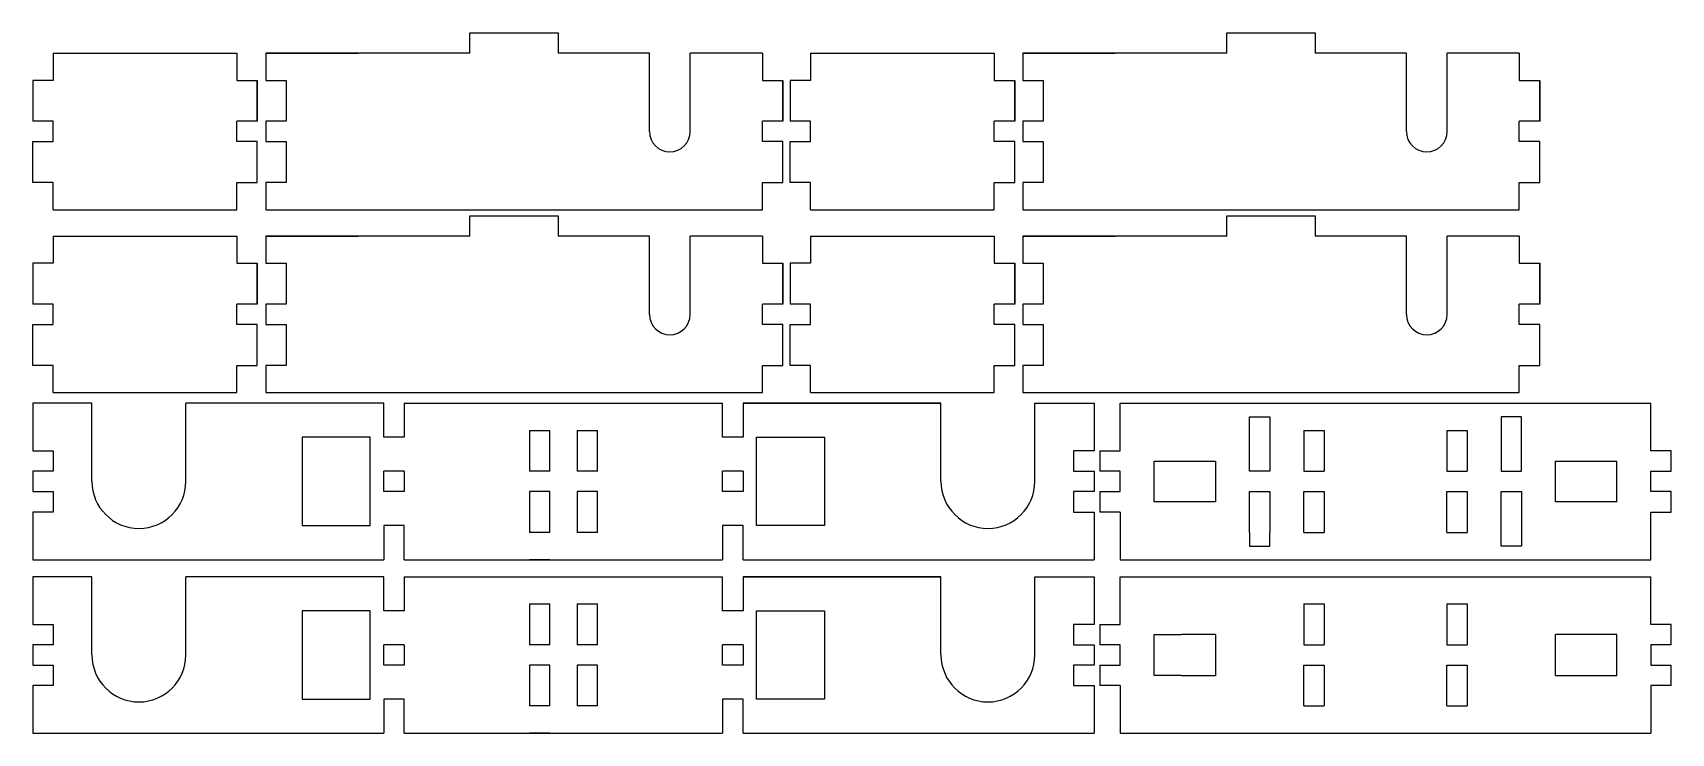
# Model space of a CAD drawing. Header units: millimetres. Extents: x 0 to 241, y 0 to 103.
import ezdxf

# ---------------------------------------------------------------- set-up
doc = ezdxf.new("R2010")
doc.units = ezdxf.units.MM

msp = doc.modelspace()

# ---------------------------------------------------------------- linework, layer by layer
for p, q in [((64.24, 99.93), (64.24, 102.93)), ((64.24, 102.93), (77.24, 102.93)), ((77.24, 102.93), (77.24, 99.93)), ((175.51, 99.93), (175.51, 102.93)), ((175.51, 102.93), (188.51, 102.93)), ((188.51, 102.93), (188.51, 99.93)), ((3, 99.93), (30, 99.93)), ((3, 99.93), (3, 95.93)), ((30, 99.93), (30, 95.93)), ((34.24, 99.93), (47.84, 99.93)), ((47.84, 99.93), (34.24, 99.93)), ((34.24, 99.93), (34.24, 95.93)), ((53.84, 99.93), (47.84, 99.93)), ((64.24, 99.93), (53.84, 99.93)), ((90.64, 99.93), (77.24, 99.93)), ((90.64, 88.43), (90.64, 99.93)), ((107.24, 99.93), (96.64, 99.93)), ((107.24, 99.93), (96.64, 99.93)), ((96.64, 88.43), (96.64, 99.93)), ((107.24, 99.93), (107.24, 95.93)), ((114.34, 99.93), (114.34, 95.93)), ((114.34, 99.93), (141.34, 99.93)), ((141.34, 99.93), (141.34, 95.93)), ((145.51, 99.93), (145.51, 95.93)), ((145.51, 99.93), (159.11, 99.93)), ((159.11, 99.93), (145.51, 99.93)), ((165.11, 99.93), (159.11, 99.93)), ((175.51, 99.93), (165.11, 99.93)), ((201.91, 99.93), (188.51, 99.93)), ((201.91, 88.43), (201.91, 99.93)), ((207.91, 88.43), (207.91, 99.93)), ((218.51, 99.93), (207.91, 99.93)), ((218.51, 99.93), (207.91, 99.93)), ((218.51, 99.93), (218.51, 95.93)), ((0, 95.93), (0, 89.93)), ((3, 95.93), (0, 95.93)), ((30, 95.93), (33, 95.93)), ((33, 95.93), (33, 89.93)), ((33, 89.93), (33, 95.93)), ((34.24, 95.93), (37.24, 95.93)), ((37.24, 95.93), (37.24, 89.93)), ((107.24, 95.93), (110.24, 95.93)), ((110.24, 89.93), (110.24, 95.93)), ((110.24, 95.93), (110.24, 89.93)), ((114.34, 95.93), (111.34, 95.93)), ((111.34, 95.93), (111.34, 89.93)), ((141.34, 95.93), (144.34, 95.93)), ((144.34, 89.93), (144.34, 95.93)), ((144.34, 95.93), (144.34, 89.93)), ((145.51, 95.93), (148.51, 95.93)), ((148.51, 95.93), (148.51, 89.93)), ((218.51, 95.93), (221.51, 95.93)), ((221.51, 95.93), (221.51, 89.93)), ((221.51, 89.93), (221.51, 95.93)), ((3, 89.93), (0, 89.93)), ((3, 86.93), (3, 89.93)), ((33, 89.93), (30, 89.93)), ((30, 86.93), (30, 89.93)), ((34.24, 89.93), (34.24, 86.93)), ((37.24, 89.93), (34.24, 89.93)), ((107.24, 86.93), (107.24, 89.93)), ((110.24, 89.93), (107.24, 89.93)), ((114.34, 89.93), (111.34, 89.93)), ((114.34, 86.93), (114.34, 89.93)), ((144.34, 89.93), (141.34, 89.93)), ((141.34, 86.93), (141.34, 89.93)), ((145.51, 89.93), (145.51, 86.93)), ((148.51, 89.93), (145.51, 89.93)), ((218.51, 86.93), (218.51, 89.93)), ((221.51, 89.93), (218.51, 89.93)), ((0, 86.93), (3, 86.93)), ((0, 80.93), (0, 86.93)), ((33, 86.93), (30, 86.93)), ((33, 80.93), (33, 86.93)), ((33, 80.93), (33, 86.93)), ((34.24, 86.93), (37.24, 86.93)), ((37.24, 86.93), (37.24, 80.93)), ((110.24, 86.93), (107.24, 86.93)), ((110.24, 80.93), (110.24, 86.93)), ((110.24, 80.93), (110.24, 86.93)), ((111.34, 80.93), (111.34, 86.93)), ((111.34, 86.93), (114.34, 86.93)), ((144.34, 86.93), (141.34, 86.93)), ((144.34, 80.93), (144.34, 86.93)), ((144.34, 80.93), (144.34, 86.93)), ((145.51, 86.93), (148.51, 86.93)), ((148.51, 86.93), (148.51, 80.93)), ((221.51, 86.93), (218.51, 86.93)), ((221.51, 80.93), (221.51, 86.93)), ((221.51, 80.93), (221.51, 86.93)), ((3, 80.93), (0, 80.93)), ((3, 76.93), (3, 80.93)), ((30, 76.93), (30, 80.93)), ((30, 80.93), (33, 80.93)), ((34.24, 80.93), (34.24, 76.93)), ((37.24, 80.93), (34.24, 80.93)), ((107.24, 76.93), (107.24, 80.93)), ((107.24, 80.93), (110.24, 80.93)), ((114.34, 80.93), (111.34, 80.93)), ((114.34, 76.93), (114.34, 80.93)), ((141.34, 80.93), (144.34, 80.93)), ((141.34, 76.93), (141.34, 80.93)), ((148.51, 80.93), (145.51, 80.93)), ((145.51, 80.93), (145.51, 76.93)), ((218.51, 76.93), (218.51, 80.93)), ((218.51, 80.93), (221.51, 80.93)), ((3, 76.93), (30, 76.93)), ((34.24, 76.93), (107.24, 76.93)), ((64.24, 76.05), (77.24, 76.05)), ((64.24, 73.05), (64.24, 76.05)), ((77.24, 76.05), (77.24, 73.05)), ((114.34, 76.93), (141.34, 76.93)), ((145.51, 76.93), (218.51, 76.93)), ((175.51, 73.05), (175.51, 76.05)), ((175.51, 76.05), (188.51, 76.05)), ((188.51, 76.05), (188.51, 73.05)), ((3, 73.05), (3, 69.05)), ((3, 73.05), (30, 73.05)), ((30, 73.05), (30, 69.05)), ((34.24, 73.05), (47.84, 73.05)), ((47.84, 73.05), (34.24, 73.05)), ((34.24, 73.05), (34.24, 69.05)), ((53.84, 73.05), (47.84, 73.05)), ((64.24, 73.05), (53.84, 73.05)), ((90.64, 73.05), (77.24, 73.05)), ((90.64, 61.55), (90.64, 73.05)), ((96.64, 61.55), (96.64, 73.05)), ((107.24, 73.05), (96.64, 73.05)), ((107.24, 73.05), (96.64, 73.05)), ((107.24, 73.05), (107.24, 69.05)), ((114.34, 73.05), (114.34, 69.05)), ((114.34, 73.05), (141.34, 73.05)), ((141.34, 73.05), (141.34, 69.05)), ((145.51, 73.05), (159.11, 73.05)), ((159.11, 73.05), (145.51, 73.05)), ((145.51, 73.05), (145.51, 69.05)), ((165.11, 73.05), (159.11, 73.05)), ((175.51, 73.05), (165.11, 73.05)), ((201.91, 73.05), (188.51, 73.05)), ((201.91, 61.55), (201.91, 73.05)), ((218.51, 73.05), (207.91, 73.05)), ((207.91, 61.55), (207.91, 73.05)), ((218.51, 73.05), (207.91, 73.05)), ((218.51, 73.05), (218.51, 69.05)), ((3, 69.05), (0, 69.05)), ((0, 69.05), (0, 63.05)), ((30, 69.05), (33, 69.05)), ((33, 69.05), (33, 63.05)), ((33, 63.05), (33, 69.05)), ((34.24, 69.05), (37.24, 69.05)), ((37.24, 69.05), (37.24, 63.05)), ((107.24, 69.05), (110.24, 69.05)), ((110.24, 63.05), (110.24, 69.05)), ((110.24, 69.05), (110.24, 63.05)), ((114.34, 69.05), (111.34, 69.05)), ((111.34, 69.05), (111.34, 63.05)), ((141.34, 69.05), (144.34, 69.05)), ((144.34, 63.05), (144.34, 69.05)), ((144.34, 69.05), (144.34, 63.05)), ((145.51, 69.05), (148.51, 69.05)), ((148.51, 69.05), (148.51, 63.05)), ((218.51, 69.05), (221.51, 69.05)), ((221.51, 63.05), (221.51, 69.05)), ((221.51, 69.05), (221.51, 63.05)), ((3, 63.05), (0, 63.05)), ((3, 60.05), (3, 63.05)), ((33, 63.05), (30, 63.05)), ((30, 60.05), (30, 63.05)), ((34.24, 63.05), (34.24, 60.05)), ((37.24, 63.05), (34.24, 63.05)), ((110.24, 63.05), (107.24, 63.05)), ((107.24, 60.05), (107.24, 63.05)), ((114.34, 63.05), (111.34, 63.05)), ((114.34, 60.05), (114.34, 63.05)), ((144.34, 63.05), (141.34, 63.05)), ((141.34, 60.05), (141.34, 63.05)), ((148.51, 63.05), (145.51, 63.05)), ((145.51, 63.05), (145.51, 60.05)), ((221.51, 63.05), (218.51, 63.05)), ((218.51, 60.05), (218.51, 63.05)), ((0, 54.05), (0, 60.05)), ((0, 60.05), (3, 60.05)), ((33, 60.05), (30, 60.05)), ((33, 54.05), (33, 60.05)), ((33, 54.05), (33, 60.05)), ((34.24, 60.05), (37.24, 60.05)), ((37.24, 60.05), (37.24, 54.05)), ((110.24, 60.05), (107.24, 60.05)), ((110.24, 54.05), (110.24, 60.05)), ((110.24, 54.05), (110.24, 60.05)), ((111.34, 60.05), (114.34, 60.05)), ((111.34, 54.05), (111.34, 60.05)), ((144.34, 60.05), (141.34, 60.05)), ((144.34, 54.05), (144.34, 60.05)), ((144.34, 54.05), (144.34, 60.05)), ((145.51, 60.05), (148.51, 60.05)), ((148.51, 60.05), (148.51, 54.05)), ((221.51, 60.05), (218.51, 60.05)), ((221.51, 54.05), (221.51, 60.05)), ((221.51, 54.05), (221.51, 60.05)), ((3, 54.05), (0, 54.05)), ((3, 50.05), (3, 54.05)), ((30, 50.05), (30, 54.05)), ((30, 54.05), (33, 54.05)), ((37.24, 54.05), (34.24, 54.05)), ((34.24, 54.05), (34.24, 50.05)), ((107.24, 50.05), (107.24, 54.05)), ((107.24, 54.05), (110.24, 54.05)), ((114.34, 54.05), (111.34, 54.05)), ((114.34, 50.05), (114.34, 54.05)), ((141.34, 50.05), (141.34, 54.05)), ((141.34, 54.05), (144.34, 54.05)), ((148.51, 54.05), (145.51, 54.05)), ((145.51, 54.05), (145.51, 50.05)), ((218.51, 50.05), (218.51, 54.05)), ((218.51, 54.05), (221.51, 54.05)), ((8.7, 48.5), (0, 48.5)), ((0, 48.5), (0, 41.5)), ((3, 50.05), (30, 50.05)), ((8.7, 37), (8.7, 48.5)), ((22.5, 37), (22.5, 48.5)), ((51.6, 48.5), (22.5, 48.5)), ((34.24, 50.05), (107.24, 50.05)), ((51.6, 43.5), (51.6, 48.5)), ((54.6, 48.5), (54.6, 43.5)), ((54.6, 48.5), (101.4, 48.5)), ((101.4, 43.5), (101.4, 48.5)), ((104.4, 48.5), (104.4, 43.5)), ((104.4, 48.5), (133.5, 48.5)), ((133.5, 48.5), (104.4, 48.5)), ((114.34, 50.05), (141.34, 50.05)), ((133.5, 37), (133.5, 48.5)), ((145.51, 50.05), (218.51, 50.05)), ((147.3, 37), (147.3, 48.5)), ((147.3, 48.5), (156, 48.5)), ((156, 48.5), (156, 41.5)), ((159.84, 41.5), (159.84, 48.5)), ((159.84, 48.5), (237.84, 48.5)), ((159.84, 48.5), (198.84, 48.5)), ((237.84, 41.5), (237.84, 48.5)), ((178.84, 46.5), (181.84, 46.5)), ((178.84, 44.5), (178.84, 46.5)), ((181.84, 46.5), (181.84, 44.5)), ((218.84, 46.5), (215.84, 46.5)), ((215.84, 46.5), (215.84, 38.5)), ((218.84, 38.5), (218.84, 46.5)), ((39.6, 43.5), (39.6, 30.5)), ((49.6, 43.5), (39.6, 43.5)), ((49.6, 30.5), (49.6, 43.5)), ((54.6, 43.5), (51.6, 43.5)), ((73, 44.5), (73, 38.5)), ((73, 44.5), (76, 44.5)), ((76, 38.5), (76, 44.5)), ((80, 44.5), (80, 38.5)), ((80, 44.5), (83, 44.5)), ((83, 38.5), (83, 44.5)), ((104.4, 43.5), (101.4, 43.5)), ((106.4, 30.5), (106.4, 43.5)), ((106.4, 43.5), (116.4, 43.5)), ((116.4, 43.5), (116.4, 30.5)), ((178.84, 38.5), (178.84, 44.5)), ((181.84, 44.5), (181.84, 38.5)), ((186.84, 44.5), (189.84, 44.5)), ((186.84, 44.5), (186.84, 38.5)), ((189.84, 44.5), (189.84, 38.5)), ((207.84, 44.5), (207.84, 38.5)), ((207.84, 44.5), (210.84, 44.5)), ((210.84, 44.5), (210.84, 38.5)), ((0, 41.5), (3, 41.5)), ((3, 41.5), (3, 38.5)), ((153, 41.5), (153, 38.5)), ((156, 41.5), (153, 41.5)), ((156.84, 41.5), (159.84, 41.5)), ((156.84, 41.5), (156.84, 38.5)), ((240.84, 41.5), (237.84, 41.5)), ((240.84, 38.5), (240.84, 41.5)), ((164.84, 34), (164.84, 40)), ((164.84, 40), (173.84, 40)), ((173.84, 40), (173.84, 34)), ((223.84, 34), (223.84, 40)), ((223.84, 40), (232.84, 40)), ((232.84, 34), (232.84, 40)), ((0, 38.5), (0, 35.5)), ((3, 38.5), (0, 38.5)), ((51.6, 35.5), (51.6, 38.5)), ((54.6, 38.5), (51.6, 38.5)), ((54.6, 38.5), (54.6, 35.5)), ((76, 38.5), (73, 38.5)), ((83, 38.5), (80, 38.5)), ((101.4, 35.5), (101.4, 38.5)), ((104.4, 38.5), (101.4, 38.5)), ((104.4, 38.5), (104.4, 35.5)), ((153, 38.5), (156, 38.5)), ((156, 38.5), (156, 35.5)), ((159.84, 38.5), (156.84, 38.5)), ((159.84, 35.5), (159.84, 38.5)), ((159.84, 37), (159.84, 38.5)), ((181.84, 38.5), (178.84, 38.5)), ((186.84, 38.5), (189.84, 38.5)), ((207.84, 38.5), (210.84, 38.5)), ((215.84, 38.5), (218.84, 38.5)), ((237.84, 35.5), (237.84, 38.5)), ((237.84, 38.5), (240.84, 38.5)), ((0, 35.5), (3, 35.5)), ((3, 35.5), (3, 32.5)), ((54.6, 35.5), (51.6, 35.5)), ((73, 35.5), (73, 29.5)), ((76, 35.5), (73, 35.5)), ((76, 29.5), (76, 35.5)), ((80, 35.5), (80, 29.5)), ((83, 35.5), (80, 35.5)), ((83, 29.5), (83, 35.5)), ((104.4, 35.5), (101.4, 35.5)), ((156, 35.5), (153, 35.5)), ((153, 35.5), (153, 32.5)), ((156.84, 35.5), (159.84, 35.5)), ((156.84, 35.5), (156.84, 32.5)), ((173.84, 34), (164.84, 34)), ((178.84, 35.5), (181.84, 35.5)), ((178.84, 29.5), (178.84, 35.5)), ((181.84, 35.5), (181.84, 29.5)), ((186.84, 35.5), (189.84, 35.5)), ((186.84, 29.5), (186.84, 35.5)), ((186.84, 29.5), (186.84, 35.5)), ((189.84, 35.5), (189.84, 29.5)), ((207.84, 29.5), (207.84, 35.5)), ((207.84, 29.5), (207.84, 35.5)), ((207.84, 35.5), (210.84, 35.5)), ((210.84, 35.5), (210.84, 29.5)), ((215.84, 35.5), (218.84, 35.5)), ((215.84, 27.5), (215.84, 35.5)), ((218.84, 35.5), (218.84, 29.5)), ((232.84, 34), (223.84, 34)), ((240.84, 35.5), (237.84, 35.5)), ((240.84, 32.5), (240.84, 35.5)), ((3, 32.5), (0, 32.5)), ((0, 32.5), (0, 25.5)), ((153, 32.5), (156, 32.5)), ((156, 32.5), (156, 25.5)), ((159.84, 32.5), (156.84, 32.5)), ((159.84, 32.5), (159.84, 25.5)), ((237.84, 25.5), (237.84, 32.5)), ((237.84, 32.5), (240.84, 32.5)), ((39.6, 30.5), (49.6, 30.5)), ((51.6, 30.5), (51.6, 25.5)), ((54.6, 30.5), (51.6, 30.5)), ((54.6, 25.5), (54.6, 30.5)), ((76, 29.5), (73, 29.5)), ((83, 29.5), (80, 29.5)), ((101.4, 30.5), (101.4, 25.5)), ((104.4, 30.5), (101.4, 30.5)), ((104.4, 25.5), (104.4, 30.5)), ((116.4, 30.5), (106.4, 30.5)), ((178.84, 29.5), (178.84, 27.5)), ((181.84, 27.5), (181.84, 29.5)), ((186.84, 29.5), (189.84, 29.5)), ((207.84, 29.5), (210.84, 29.5)), ((218.84, 29.5), (218.84, 27.5)), ((178.84, 27.5), (181.84, 27.5)), ((218.84, 27.5), (215.84, 27.5)), ((0, 25.5), (51.6, 25.5)), ((54.6, 25.5), (101.4, 25.5)), ((76, 25.5), (73, 25.5)), ((104.4, 25.5), (156, 25.5)), ((159.84, 25.5), (237.84, 25.5)), ((8.7, 23), (0, 23)), ((0, 23), (0, 16)), ((8.7, 11.5), (8.7, 23)), ((22.5, 11.5), (22.5, 23)), ((51.6, 23), (22.5, 23)), ((51.6, 18), (51.6, 23)), ((54.6, 23), (101.4, 23)), ((54.6, 23), (54.6, 18)), ((101.4, 18), (101.4, 23)), ((104.4, 23), (133.5, 23)), ((133.5, 23), (104.4, 23)), ((104.4, 23), (104.4, 18)), ((133.5, 11.5), (133.5, 23)), ((147.3, 11.5), (147.3, 23)), ((147.3, 23), (156, 23)), ((156, 23), (156, 16)), ((159.84, 16), (159.84, 23)), ((159.84, 23), (237.84, 23)), ((237.84, 16), (237.84, 23)), ((49.6, 18), (39.6, 18)), ((39.6, 18), (39.6, 5)), ((49.6, 5), (49.6, 18)), ((54.6, 18), (51.6, 18)), ((73, 19), (76, 19)), ((73, 19), (73, 13)), ((76, 13), (76, 19)), ((80, 19), (80, 13)), ((80, 19), (83, 19)), ((83, 13), (83, 19)), ((104.4, 18), (101.4, 18)), ((106.4, 18), (116.4, 18)), ((106.4, 5), (106.4, 18)), ((116.4, 18), (116.4, 5)), ((186.84, 19), (186.84, 13)), ((186.84, 19), (189.84, 19)), ((189.84, 19), (189.84, 13)), ((207.84, 19), (207.84, 13)), ((207.84, 19), (210.84, 19)), ((210.84, 19), (210.84, 13)), ((0, 16), (3, 16)), ((3, 16), (3, 13)), ((153, 16), (153, 13)), ((156, 16), (153, 16)), ((156.84, 16), (156.84, 13)), ((156.84, 16), (159.84, 16)), ((164.84, 14.5), (168.84, 14.5)), ((164.84, 8.5), (164.84, 14.5)), ((173.84, 14.5), (168.84, 14.5)), ((173.84, 14.5), (173.84, 8.5)), ((223.84, 8.5), (223.84, 14.5)), ((228.84, 14.5), (223.84, 14.5)), ((232.84, 14.5), (228.84, 14.5)), ((232.84, 8.5), (232.84, 14.5)), ((240.84, 16), (237.84, 16)), ((240.84, 13), (240.84, 16)), ((3, 13), (0, 13)), ((0, 13), (0, 10)), ((54.6, 13), (51.6, 13)), ((51.6, 10), (51.6, 13)), ((54.6, 13), (54.6, 10)), ((76, 13), (73, 13)), ((83, 13), (80, 13)), ((101.4, 10), (101.4, 13)), ((104.4, 13), (101.4, 13)), ((104.4, 13), (104.4, 10)), ((153, 13), (156, 13)), ((156, 13), (156, 10)), ((159.84, 13), (156.84, 13)), ((159.84, 10), (159.84, 13)), ((186.84, 13), (189.84, 13)), ((207.84, 13), (210.84, 13)), ((240.84, 13), (237.84, 13)), ((237.84, 13), (237.84, 10)), ((0, 10), (3, 10)), ((3, 10), (3, 7)), ((54.6, 10), (51.6, 10)), ((73, 10), (73, 4)), ((76, 10), (73, 10)), ((76, 4), (76, 10)), ((80, 10), (80, 4)), ((83, 10), (80, 10)), ((83, 4), (83, 10)), ((104.4, 10), (101.4, 10)), ((156, 10), (153, 10)), ((153, 10), (153, 7)), ((156.84, 10), (159.84, 10)), ((156.84, 10), (156.84, 7)), ((186.84, 4), (186.84, 10)), ((186.84, 4), (186.84, 10)), ((186.84, 10), (189.84, 10)), ((189.84, 10), (189.84, 4)), ((207.84, 10), (210.84, 10)), ((207.84, 4), (207.84, 10)), ((207.84, 4), (207.84, 10)), ((210.84, 10), (210.84, 4)), ((237.84, 10), (240.84, 10)), ((240.84, 7), (240.84, 10)), ((168.84, 8.5), (164.84, 8.5)), ((168.84, 8.5), (173.84, 8.5)), ((223.84, 8.5), (228.84, 8.5)), ((228.84, 8.5), (232.84, 8.5)), ((3, 7), (0, 7)), ((0, 7), (0, 0)), ((39.6, 5), (49.6, 5)), ((51.6, 5), (51.6, 0)), ((54.6, 5), (51.6, 5)), ((54.6, 0), (54.6, 5)), ((101.4, 5), (101.4, 0)), ((104.4, 5), (101.4, 5)), ((104.4, 0), (104.4, 5)), ((116.4, 5), (106.4, 5)), ((153, 7), (156, 7)), ((156, 7), (156, 0)), ((159.84, 7), (156.84, 7)), ((159.84, 7), (159.84, 0)), ((240.84, 7), (237.84, 7)), ((237.84, 7), (237.84, 0)), ((76, 4), (73, 4)), ((83, 4), (80, 4)), ((186.84, 4), (189.84, 4)), ((207.84, 4), (210.84, 4)), ((0, 0), (51.6, 0)), ((54.6, 0), (101.4, 0)), ((76, 0), (73, 0)), ((104.4, 0), (156, 0)), ((159.84, 0), (237.84, 0))]:
    msp.add_line(p, q)
for centre, radius in [((93.64, 88.43), 3), ((204.91, 88.43), 3), ((93.64, 61.55), 3), ((204.91, 61.55), 3), ((15.6, 37), 6.9), ((140.4, 37), 6.9), ((15.6, 11.5), 6.9), ((140.4, 11.5), 6.9)]:
    msp.add_arc(centre, radius, 180, 0)

doc.saveas('drawing.dxf')
